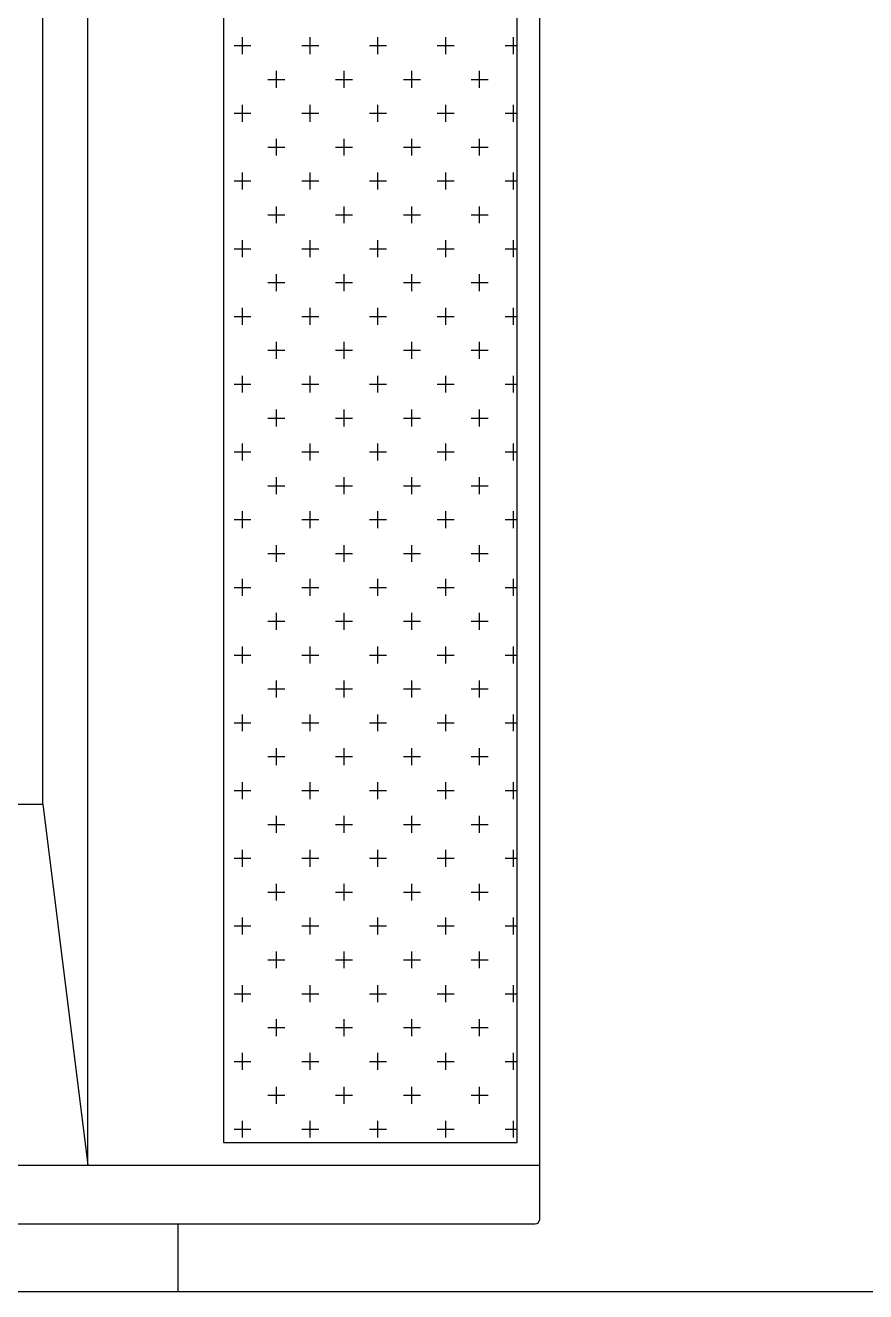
# Model space of a CAD drawing. Header units: inches. Extents: x 11.8 to 54.3, y 10.8 to 35.6.
# Drawn here: x 38.5589 to 38.7449, y 28.9983 to 29.2788 of the extents above; entities that cross this region are included whole.
import ezdxf

# ---------------------------------------------------------------- set-up
doc = ezdxf.new("R2010")
doc.units = ezdxf.units.IN
doc.header["$MEASUREMENT"] = 0
doc.layers.add('02', color=2, linetype='Continuous')
doc.layers.add('1', color=1, linetype='Continuous')

msp = doc.modelspace()

# ---------------------------------------------------------------- linework, layer by layer
at = {"layer": '02'}
for p, q in [((38.6727, 29.01434), (38.6727, 29.55834)), ((38.6027, 29.55434), (38.6027, 29.03134)), ((38.6677, 29.03134), (38.6677, 29.55434)), ((38.5727, 29.02634), (38.5727, 29.50934)), ((38.5627, 29.10634), (38.5627, 29.50134)), ((38.60691, 29.27245), (38.60691, 29.2762)), ((38.62191, 29.27245), (38.62191, 29.2762)), ((38.63691, 29.27245), (38.63691, 29.2762)), ((38.65191, 29.27245), (38.65191, 29.2762)), ((38.66691, 29.27245), (38.66691, 29.2762)), ((38.60504, 29.27433), (38.60879, 29.27433)), ((38.62004, 29.27433), (38.62379, 29.27433)), ((38.63504, 29.27433), (38.63879, 29.27433)), ((38.65004, 29.27433), (38.65379, 29.27433)), ((38.66504, 29.27433), (38.6677, 29.27433)), ((38.61254, 29.26683), (38.61629, 29.26683)), ((38.61441, 29.26495), (38.61441, 29.2687)), ((38.62754, 29.26683), (38.63129, 29.26683)), ((38.62941, 29.26495), (38.62941, 29.2687)), ((38.64254, 29.26683), (38.64629, 29.26683)), ((38.64441, 29.26495), (38.64441, 29.2687)), ((38.65754, 29.26683), (38.66129, 29.26683)), ((38.65941, 29.26495), (38.65941, 29.2687)), ((38.60691, 29.25745), (38.60691, 29.2612)), ((38.62191, 29.25745), (38.62191, 29.2612)), ((38.63691, 29.25745), (38.63691, 29.2612)), ((38.65191, 29.25745), (38.65191, 29.2612)), ((38.66691, 29.25745), (38.66691, 29.2612)), ((38.60504, 29.25933), (38.60879, 29.25933)), ((38.62004, 29.25933), (38.62379, 29.25933)), ((38.63504, 29.25933), (38.63879, 29.25933)), ((38.65004, 29.25933), (38.65379, 29.25933)), ((38.66504, 29.25933), (38.6677, 29.25933)), ((38.61441, 29.24995), (38.61441, 29.2537)), ((38.62941, 29.24995), (38.62941, 29.2537)), ((38.64441, 29.24995), (38.64441, 29.2537)), ((38.65941, 29.24995), (38.65941, 29.2537)), ((38.61254, 29.25183), (38.61629, 29.25183)), ((38.62754, 29.25183), (38.63129, 29.25183)), ((38.64254, 29.25183), (38.64629, 29.25183)), ((38.65754, 29.25183), (38.66129, 29.25183)), ((38.60504, 29.24433), (38.60879, 29.24433)), ((38.60691, 29.24245), (38.60691, 29.2462)), ((38.62004, 29.24433), (38.62379, 29.24433)), ((38.62191, 29.24245), (38.62191, 29.2462)), ((38.63504, 29.24433), (38.63879, 29.24433)), ((38.63691, 29.24245), (38.63691, 29.2462)), ((38.65004, 29.24433), (38.65379, 29.24433)), ((38.65191, 29.24245), (38.65191, 29.2462)), ((38.66504, 29.24433), (38.6677, 29.24433)), ((38.66691, 29.24245), (38.66691, 29.2462)), ((38.61441, 29.23495), (38.61441, 29.2387)), ((38.62941, 29.23495), (38.62941, 29.2387)), ((38.64441, 29.23495), (38.64441, 29.2387)), ((38.65941, 29.23495), (38.65941, 29.2387)), ((38.61254, 29.23683), (38.61629, 29.23683)), ((38.62754, 29.23683), (38.63129, 29.23683)), ((38.64254, 29.23683), (38.64629, 29.23683)), ((38.65754, 29.23683), (38.66129, 29.23683)), ((38.60691, 29.22745), (38.60691, 29.2312)), ((38.62191, 29.22745), (38.62191, 29.2312)), ((38.63691, 29.22745), (38.63691, 29.2312)), ((38.65191, 29.22745), (38.65191, 29.2312)), ((38.66691, 29.22745), (38.66691, 29.2312)), ((38.60504, 29.22933), (38.60879, 29.22933)), ((38.62004, 29.22933), (38.62379, 29.22933)), ((38.63504, 29.22933), (38.63879, 29.22933)), ((38.65004, 29.22933), (38.65379, 29.22933)), ((38.66504, 29.22933), (38.6677, 29.22933)), ((38.61441, 29.21995), (38.61441, 29.2237)), ((38.62941, 29.21995), (38.62941, 29.2237)), ((38.64441, 29.21995), (38.64441, 29.2237)), ((38.65941, 29.21995), (38.65941, 29.2237)), ((38.61254, 29.22183), (38.61629, 29.22183)), ((38.62754, 29.22183), (38.63129, 29.22183)), ((38.64254, 29.22183), (38.64629, 29.22183)), ((38.65754, 29.22183), (38.66129, 29.22183)), ((38.60504, 29.21433), (38.60879, 29.21433)), ((38.60691, 29.21245), (38.60691, 29.2162)), ((38.62004, 29.21433), (38.62379, 29.21433)), ((38.62191, 29.21245), (38.62191, 29.2162)), ((38.63504, 29.21433), (38.63879, 29.21433)), ((38.63691, 29.21245), (38.63691, 29.2162)), ((38.65004, 29.21433), (38.65379, 29.21433)), ((38.65191, 29.21245), (38.65191, 29.2162)), ((38.66504, 29.21433), (38.6677, 29.21433)), ((38.66691, 29.21245), (38.66691, 29.2162)), ((38.61441, 29.20495), (38.61441, 29.2087)), ((38.62941, 29.20495), (38.62941, 29.2087)), ((38.64441, 29.20495), (38.64441, 29.2087)), ((38.65941, 29.20495), (38.65941, 29.2087)), ((38.61254, 29.20683), (38.61629, 29.20683)), ((38.62754, 29.20683), (38.63129, 29.20683)), ((38.64254, 29.20683), (38.64629, 29.20683)), ((38.65754, 29.20683), (38.66129, 29.20683)), ((38.60691, 29.19745), (38.60691, 29.2012)), ((38.62191, 29.19745), (38.62191, 29.2012)), ((38.63691, 29.19745), (38.63691, 29.2012)), ((38.65191, 29.19745), (38.65191, 29.2012)), ((38.66691, 29.19745), (38.66691, 29.2012)), ((38.60504, 29.19933), (38.60879, 29.19933)), ((38.62004, 29.19933), (38.62379, 29.19933)), ((38.63504, 29.19933), (38.63879, 29.19933)), ((38.65004, 29.19933), (38.65379, 29.19933)), ((38.66504, 29.19933), (38.6677, 29.19933)), ((38.61254, 29.19183), (38.61629, 29.19183)), ((38.61441, 29.18995), (38.61441, 29.1937)), ((38.62754, 29.19183), (38.63129, 29.19183)), ((38.62941, 29.18995), (38.62941, 29.1937)), ((38.64254, 29.19183), (38.64629, 29.19183)), ((38.64441, 29.18995), (38.64441, 29.1937)), ((38.65754, 29.19183), (38.66129, 29.19183)), ((38.65941, 29.18995), (38.65941, 29.1937)), ((38.60691, 29.18245), (38.60691, 29.1862)), ((38.62191, 29.18245), (38.62191, 29.1862)), ((38.63691, 29.18245), (38.63691, 29.1862)), ((38.65191, 29.18245), (38.65191, 29.1862)), ((38.66691, 29.18245), (38.66691, 29.1862)), ((38.60504, 29.18433), (38.60879, 29.18433)), ((38.62004, 29.18433), (38.62379, 29.18433)), ((38.63504, 29.18433), (38.63879, 29.18433)), ((38.65004, 29.18433), (38.65379, 29.18433)), ((38.66504, 29.18433), (38.6677, 29.18433)), ((38.61441, 29.17495), (38.61441, 29.1787)), ((38.62941, 29.17495), (38.62941, 29.1787)), ((38.64441, 29.17495), (38.64441, 29.1787)), ((38.65941, 29.17495), (38.65941, 29.1787)), ((38.61254, 29.17683), (38.61629, 29.17683)), ((38.62754, 29.17683), (38.63129, 29.17683)), ((38.64254, 29.17683), (38.64629, 29.17683)), ((38.65754, 29.17683), (38.66129, 29.17683)), ((38.60504, 29.16933), (38.60879, 29.16933)), ((38.60691, 29.16745), (38.60691, 29.1712)), ((38.62004, 29.16933), (38.62379, 29.16933)), ((38.62191, 29.16745), (38.62191, 29.1712)), ((38.63504, 29.16933), (38.63879, 29.16933)), ((38.63691, 29.16745), (38.63691, 29.1712)), ((38.65004, 29.16933), (38.65379, 29.16933)), ((38.65191, 29.16745), (38.65191, 29.1712)), ((38.66504, 29.16933), (38.6677, 29.16933)), ((38.66691, 29.16745), (38.66691, 29.1712)), ((38.61441, 29.15995), (38.61441, 29.1637)), ((38.62941, 29.15995), (38.62941, 29.1637)), ((38.64441, 29.15995), (38.64441, 29.1637)), ((38.65941, 29.15995), (38.65941, 29.1637)), ((38.61254, 29.16183), (38.61629, 29.16183)), ((38.62754, 29.16183), (38.63129, 29.16183)), ((38.64254, 29.16183), (38.64629, 29.16183)), ((38.65754, 29.16183), (38.66129, 29.16183)), ((38.60691, 29.15245), (38.60691, 29.1562)), ((38.62191, 29.15245), (38.62191, 29.1562)), ((38.63691, 29.15245), (38.63691, 29.1562)), ((38.65191, 29.15245), (38.65191, 29.1562)), ((38.66691, 29.15245), (38.66691, 29.1562)), ((38.60504, 29.15433), (38.60879, 29.15433)), ((38.62004, 29.15433), (38.62379, 29.15433)), ((38.63504, 29.15433), (38.63879, 29.15433)), ((38.65004, 29.15433), (38.65379, 29.15433)), ((38.66504, 29.15433), (38.6677, 29.15433)), ((38.61254, 29.14683), (38.61629, 29.14683)), ((38.61441, 29.14495), (38.61441, 29.1487)), ((38.62754, 29.14683), (38.63129, 29.14683)), ((38.62941, 29.14495), (38.62941, 29.1487)), ((38.64254, 29.14683), (38.64629, 29.14683)), ((38.64441, 29.14495), (38.64441, 29.1487)), ((38.65754, 29.14683), (38.66129, 29.14683)), ((38.65941, 29.14495), (38.65941, 29.1487)), ((38.60691, 29.13745), (38.60691, 29.1412)), ((38.62191, 29.13745), (38.62191, 29.1412)), ((38.63691, 29.13745), (38.63691, 29.1412)), ((38.65191, 29.13745), (38.65191, 29.1412)), ((38.66691, 29.13745), (38.66691, 29.1412)), ((38.60504, 29.13933), (38.60879, 29.13933)), ((38.62004, 29.13933), (38.62379, 29.13933)), ((38.63504, 29.13933), (38.63879, 29.13933)), ((38.65004, 29.13933), (38.65379, 29.13933)), ((38.66504, 29.13933), (38.6677, 29.13933)), ((38.61441, 29.12995), (38.61441, 29.1337)), ((38.62941, 29.12995), (38.62941, 29.1337)), ((38.64441, 29.12995), (38.64441, 29.1337)), ((38.65941, 29.12995), (38.65941, 29.1337)), ((38.61254, 29.13183), (38.61629, 29.13183)), ((38.62754, 29.13183), (38.63129, 29.13183)), ((38.64254, 29.13183), (38.64629, 29.13183)), ((38.65754, 29.13183), (38.66129, 29.13183)), ((38.60504, 29.12433), (38.60879, 29.12433)), ((38.60691, 29.12245), (38.60691, 29.1262)), ((38.62004, 29.12433), (38.62379, 29.12433)), ((38.62191, 29.12245), (38.62191, 29.1262)), ((38.63504, 29.12433), (38.63879, 29.12433)), ((38.63691, 29.12245), (38.63691, 29.1262)), ((38.65004, 29.12433), (38.65379, 29.12433)), ((38.65191, 29.12245), (38.65191, 29.1262)), ((38.66504, 29.12433), (38.6677, 29.12433)), ((38.66691, 29.12245), (38.66691, 29.1262)), ((38.61441, 29.11495), (38.61441, 29.1187)), ((38.62941, 29.11495), (38.62941, 29.1187)), ((38.64441, 29.11495), (38.64441, 29.1187)), ((38.65941, 29.11495), (38.65941, 29.1187)), ((38.61254, 29.11683), (38.61629, 29.11683)), ((38.62754, 29.11683), (38.63129, 29.11683)), ((38.64254, 29.11683), (38.64629, 29.11683)), ((38.65754, 29.11683), (38.66129, 29.11683)), ((38.60691, 29.10745), (38.60691, 29.1112)), ((38.62191, 29.10745), (38.62191, 29.1112)), ((38.63691, 29.10745), (38.63691, 29.1112)), ((38.65191, 29.10745), (38.65191, 29.1112)), ((38.66691, 29.10745), (38.66691, 29.1112)), ((38.60504, 29.10933), (38.60879, 29.10933)), ((38.62004, 29.10933), (38.62379, 29.10933)), ((38.63504, 29.10933), (38.63879, 29.10933)), ((38.65004, 29.10933), (38.65379, 29.10933)), ((38.66504, 29.10933), (38.6677, 29.10933)), ((37.8867, 29.10634), (38.5627, 29.10634)), ((38.5627, 29.10634), (38.5627, 29.10634)), ((38.5627, 29.10634), (38.5727, 29.02634)), ((38.61254, 29.10183), (38.61629, 29.10183)), ((38.61441, 29.09995), (38.61441, 29.1037)), ((38.62754, 29.10183), (38.63129, 29.10183)), ((38.62941, 29.09995), (38.62941, 29.1037)), ((38.64254, 29.10183), (38.64629, 29.10183)), ((38.64441, 29.09995), (38.64441, 29.1037)), ((38.65754, 29.10183), (38.66129, 29.10183)), ((38.65941, 29.09995), (38.65941, 29.1037)), ((38.60691, 29.09245), (38.60691, 29.0962)), ((38.62191, 29.09245), (38.62191, 29.0962)), ((38.63691, 29.09245), (38.63691, 29.0962)), ((38.65191, 29.09245), (38.65191, 29.0962)), ((38.66691, 29.09245), (38.66691, 29.0962)), ((38.60504, 29.09433), (38.60879, 29.09433)), ((38.62004, 29.09433), (38.62379, 29.09433)), ((38.63504, 29.09433), (38.63879, 29.09433)), ((38.65004, 29.09433), (38.65379, 29.09433)), ((38.66504, 29.09433), (38.6677, 29.09433)), ((38.61441, 29.08495), (38.61441, 29.0887)), ((38.62941, 29.08495), (38.62941, 29.0887)), ((38.64441, 29.08495), (38.64441, 29.0887)), ((38.65941, 29.08495), (38.65941, 29.0887)), ((38.61254, 29.08683), (38.61629, 29.08683)), ((38.62754, 29.08683), (38.63129, 29.08683)), ((38.64254, 29.08683), (38.64629, 29.08683)), ((38.65754, 29.08683), (38.66129, 29.08683)), ((38.60504, 29.07933), (38.60879, 29.07933)), ((38.60691, 29.07745), (38.60691, 29.0812)), ((38.62004, 29.07933), (38.62379, 29.07933)), ((38.62191, 29.07745), (38.62191, 29.0812)), ((38.63504, 29.07933), (38.63879, 29.07933)), ((38.63691, 29.07745), (38.63691, 29.0812)), ((38.65004, 29.07933), (38.65379, 29.07933)), ((38.65191, 29.07745), (38.65191, 29.0812)), ((38.66504, 29.07933), (38.6677, 29.07933)), ((38.66691, 29.07745), (38.66691, 29.0812)), ((38.61441, 29.06995), (38.61441, 29.0737)), ((38.62941, 29.06995), (38.62941, 29.0737)), ((38.64441, 29.06995), (38.64441, 29.0737)), ((38.65941, 29.06995), (38.65941, 29.0737)), ((38.61254, 29.07183), (38.61629, 29.07183)), ((38.62754, 29.07183), (38.63129, 29.07183)), ((38.64254, 29.07183), (38.64629, 29.07183)), ((38.65754, 29.07183), (38.66129, 29.07183)), ((38.60691, 29.06245), (38.60691, 29.0662)), ((38.62191, 29.06245), (38.62191, 29.0662)), ((38.63691, 29.06245), (38.63691, 29.0662)), ((38.65191, 29.06245), (38.65191, 29.0662)), ((38.66691, 29.06245), (38.66691, 29.0662)), ((38.60504, 29.06433), (38.60879, 29.06433)), ((38.62004, 29.06433), (38.62379, 29.06433)), ((38.63504, 29.06433), (38.63879, 29.06433)), ((38.65004, 29.06433), (38.65379, 29.06433)), ((38.66504, 29.06433), (38.6677, 29.06433)), ((38.61254, 29.05683), (38.61629, 29.05683)), ((38.61441, 29.05495), (38.61441, 29.0587)), ((38.62754, 29.05683), (38.63129, 29.05683)), ((38.62941, 29.05495), (38.62941, 29.0587)), ((38.64254, 29.05683), (38.64629, 29.05683)), ((38.64441, 29.05495), (38.64441, 29.0587)), ((38.65754, 29.05683), (38.66129, 29.05683)), ((38.65941, 29.05495), (38.65941, 29.0587)), ((38.60691, 29.04745), (38.60691, 29.0512)), ((38.62191, 29.04745), (38.62191, 29.0512)), ((38.63691, 29.04745), (38.63691, 29.0512)), ((38.65191, 29.04745), (38.65191, 29.0512)), ((38.66691, 29.04745), (38.66691, 29.0512)), ((38.60504, 29.04933), (38.60879, 29.04933)), ((38.62004, 29.04933), (38.62379, 29.04933)), ((38.63504, 29.04933), (38.63879, 29.04933)), ((38.65004, 29.04933), (38.65379, 29.04933)), ((38.66504, 29.04933), (38.6677, 29.04933)), ((38.61441, 29.03995), (38.61441, 29.0437)), ((38.62941, 29.03995), (38.62941, 29.0437)), ((38.64441, 29.03995), (38.64441, 29.0437)), ((38.65941, 29.03995), (38.65941, 29.0437)), ((38.61254, 29.04183), (38.61629, 29.04183)), ((38.62754, 29.04183), (38.63129, 29.04183)), ((38.64254, 29.04183), (38.64629, 29.04183)), ((38.65754, 29.04183), (38.66129, 29.04183)), ((38.60504, 29.03433), (38.60879, 29.03433)), ((38.60691, 29.03245), (38.60691, 29.0362)), ((38.62004, 29.03433), (38.62379, 29.03433)), ((38.62191, 29.03245), (38.62191, 29.0362)), ((38.63504, 29.03433), (38.63879, 29.03433)), ((38.63691, 29.03245), (38.63691, 29.0362)), ((38.65004, 29.03433), (38.65379, 29.03433)), ((38.65191, 29.03245), (38.65191, 29.0362)), ((38.66504, 29.03433), (38.6677, 29.03433)), ((38.66691, 29.03245), (38.66691, 29.0362)), ((38.6027, 29.03134), (38.6677, 29.03134)), ((37.8767, 29.02634), (38.5727, 29.02634)), ((38.5727, 29.02634), (38.6727, 29.02634)), ((37.7777, 29.01334), (38.6717, 29.01334)), ((38.5927, 28.99834), (38.5927, 29.01334)), ((37.8567, 28.99834), (38.5927, 28.99834))]:
    msp.add_line(p, q, dxfattribs=at)
msp.add_arc((38.6717, 29.01434), 0.001, 270, 0, dxfattribs=at)
at = {"layer": '1'}
msp.add_line((33.61524, 28.99834), (53.94144, 28.99834), dxfattribs=at)

doc.saveas('drawing.dxf')
